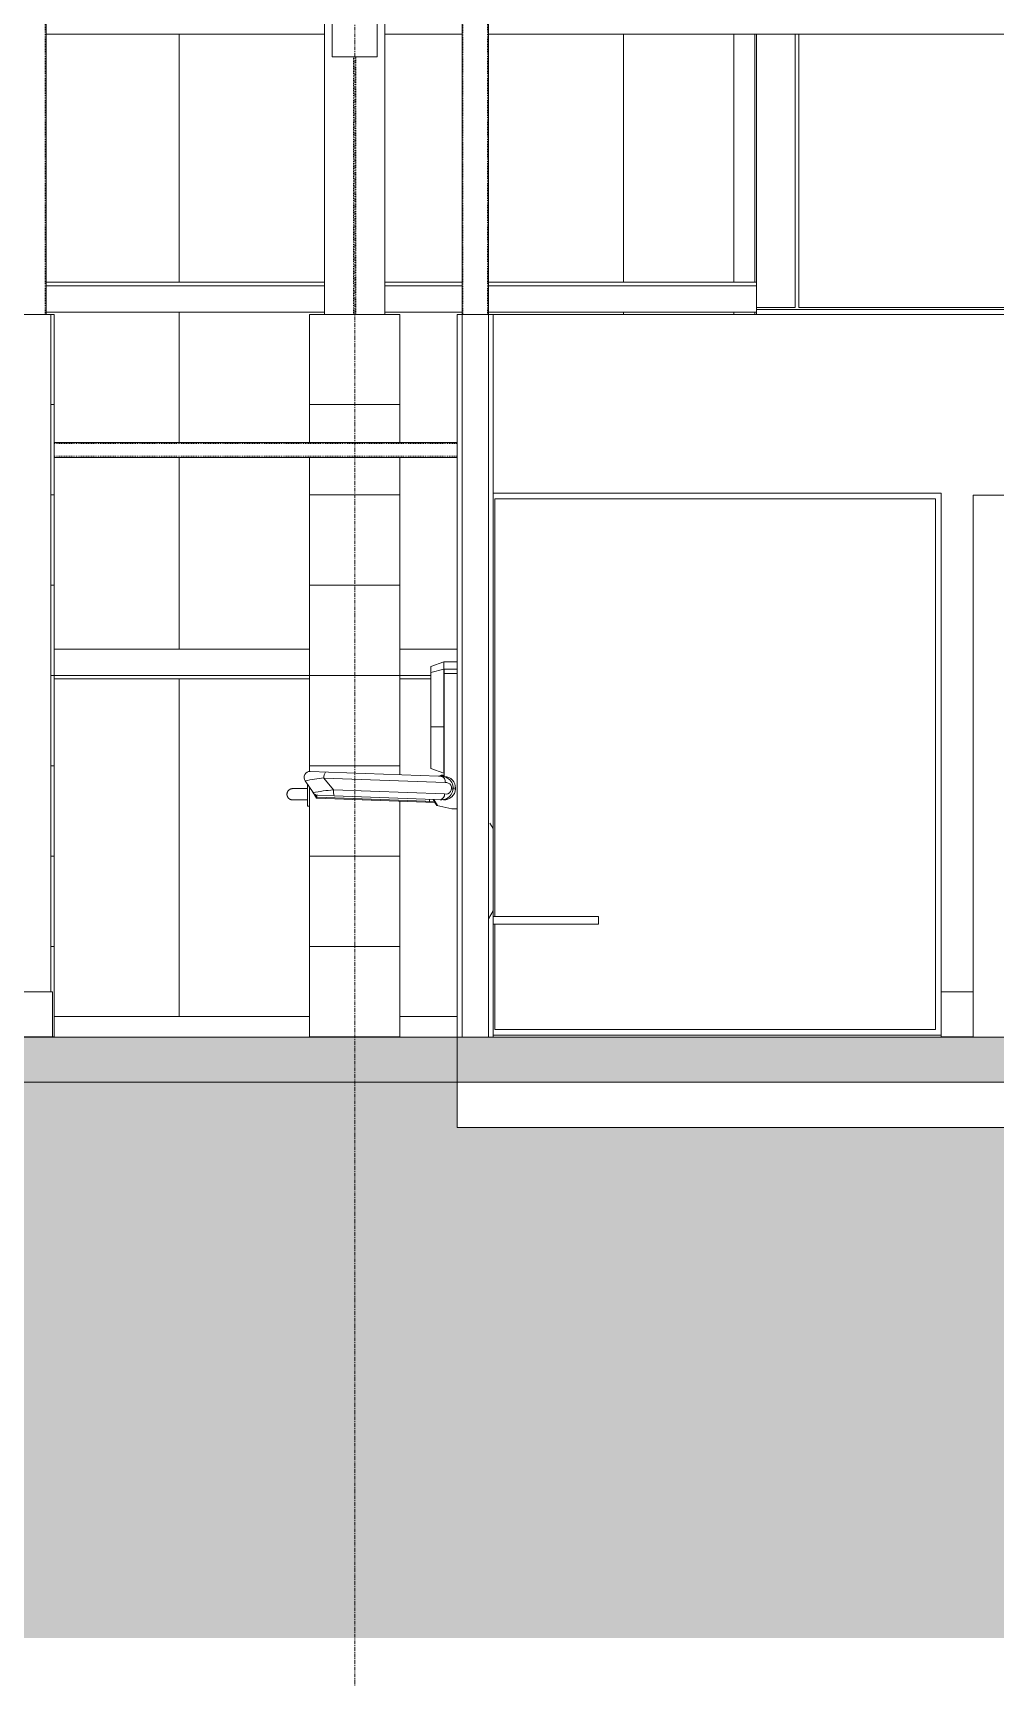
# Model space of a CAD drawing. Header units: inches. Extents: x -23565 to -21, y -324 to 853.
# Drawn here: x -17995.2 to -17867.4, y -85 to 133.4 of the extents above; entities that cross this region are included whole.
import ezdxf

# ---------------------------------------------------------------- set-up
doc = ezdxf.new("R2010")
doc.units = ezdxf.units.IN
doc.header["$MEASUREMENT"] = 0
for name, pattern in [('Grid Line 1_2_', [0.875, 0.5, -0.125, 0.125, -0.125]), ('Hidden 1_8_', [0.1875, 0.125, -0.0625]), ('Hidden 1_8__2_', [0.1875, 0.125, -0.0625])]:
    doc.linetypes.add(name, pattern=pattern)
for name, color, linetype, lineweight in [('A-FLOR', 192, 'Continuous', 13), ('A-FLOR-LEVL', 51, 'Continuous', 9), ('A-FLOR-PATT', 8, 'Continuous', 25), ('A-GLAZ-CWMG', 51, 'Continuous', 13), ('A-WALL', 113, 'Continuous', 13), ('A-WALL-PATT', 111, 'Continuous', 25), ('C-TOPO', 7, 'Continuous', 13), ('I-FURN', 30, 'Continuous', 13), ('I-WALL', 2, 'Continuous', 13), ('Q-SPCQ', 91, 'Continuous', 13), ('S-BEAM', 12, 'Continuous', 13), ('S-COLS', 52, 'Continuous', 13), ('S-GRID', 1, 'Continuous', 9)]:
    doc.layers.add(name, color=color, linetype=linetype, lineweight=lineweight)
pattern_1 = [(0, (-33539.073, 67.247), (61.44, 15.36), [2.534, -43.546, 2.534, -43.546, -245.76]), (0, (-33539.073, 67.247), (61.44, 15.36), [-92.16, 2.534, -89.626, 2.534, -43.546, -107.52]), (0, (-33539.073, 67.247), (61.44, 15.36), [-230.4, 2.534, -28.186, 2.534, -74.266]), (120, (-33516.033, 74.927), (-44.02215, 45.5286), [2.534, -43.546, 2.534, -43.546, -245.76]), (120, (-33516.033, 74.927), (-44.02215, 45.5286), [-92.16, 2.534, -89.626, 2.534, -43.546, -107.52]), (120, (-33516.033, 74.927), (-44.02215, 45.5286), [-230.4, 2.534, -28.186, 2.534, -74.266]), (240, (-33508.353, 105.647), (-17.41785, -60.8886), [2.534, -43.546, 2.534, -43.546, -245.76]), (240, (-33508.353, 105.647), (-17.41785, -60.8886), [-92.16, 2.534, -89.626, 2.534, -43.546, -107.52]), (240, (-33508.353, 105.647), (-17.41785, -60.8886), [-230.4, 2.534, -28.186, 2.534, -74.266])]
pattern_2 = [(0, (-32847.634, 12), (-48, 24), [48, 0, 0, 0]), (90, (-32823.634, 0), (-48, 3e-15), [12, -12]), (90, (-32835.634, 12), (-48, 3e-15), [12, -12]), (90, (-32811.634, 12), (-48, 3e-15), [12, -12]), (0, (-32847.634, 24), (-48, 24), [48, 0, 0, 0]), (90, (-32799.634, 0), (-48, 3e-15), [12, -12])]
pattern_3 = [(0, (-32891.602, 12), (-48, 24), [48, 0, 0, 0]), (90, (-32867.6, 0), (-48, 3e-15), [12, -12]), (90, (-32879.6, 12), (-48, 3e-15), [12, -12]), (90, (-32855.6, 12), (-48, 3e-15), [12, -12]), (0, (-32891.602, 24), (-48, 24), [48, 0, 0, 0]), (90, (-32843.6, 0), (-48, 3e-15), [12, -12])]

# ---------------------------------------------------------------- blocks, each defined once
blk = doc.blocks.new('Furniture 7 - Furniture 1-2413-Building Section - East_West looking South _ Fitness Center')
at = {"layer": 'I-FURN', "color": 8, "lineweight": 9}
for p, q in [((-25383.52, 16), (-25369.52, 16)), ((-25383.52, 16), (-25383.52, 15)), ((-25369.52, 15), (-25369.52, 16)), ((-25369.52, 15), (-25383.52, 15))]:
    blk.add_line(p, q, dxfattribs=at)
blk = doc.blocks.new('Locker-Double Stacked - 12_ x 12_-11070-Building Section - East_West looking South _ Fitness Center')
at = {"layer": 'I-FURN', "color": 8, "lineweight": 9}
for p, q in [((-25319.77, 72), (-25307.77, 72)), ((-25319.77, 72), (-25319.77, 0)), ((-25307.77, 72), (-25307.77, 0)), ((-25307.77, 0), (-25319.77, 0))]:
    blk.add_line(p, q, dxfattribs=at)
blk = doc.blocks.new('817_Grab_Bars - 8170-001240-25748-Building Section - East_West looking South _ Fitness Center')
at = {"layer": 'Q-SPCQ', "color": 8, "lineweight": 9}
for p, q in [((-25408.17, 33), (-25408.89, 33)), ((-25408.17, 33), (-25408.89, 33)), ((-25408.17, 30.69), (-25408.17, 33.58)), ((-25408.89, 31.5), (-25408.17, 31.5)), ((-25408.89, 31.5), (-25408.17, 31.5)), ((-25408.17, 30.9), (-25408.17, 30.69)), ((-25408.17, 30.69), (-25408.17, 30.9)), ((-25408.17, 30.9), (-25408.17, 30.69)), ((-25408.17, 30.69), (-25407.89, 30.69)), ((-25408.17, 30.69), (-25407.89, 30.69))]:
    blk.add_line(p, q, dxfattribs=at)
at = {"layer": 'Q-SPCQ', "color": 8, "lineweight": 9, "flags": 128}
for points in [[(-25410.89, 32.25), (-25410.89, 32.28), (-25410.89, 32.31), (-25410.88, 32.34), (-25410.88, 32.37), (-25410.88, 32.4), (-25410.87, 32.43), (-25410.86, 32.46), (-25410.85, 32.49), (-25410.84, 32.51), (-25410.83, 32.54), (-25410.82, 32.57), (-25410.81, 32.6), (-25410.79, 32.62), (-25410.78, 32.65), (-25410.76, 32.67), (-25410.74, 32.7), (-25410.72, 32.72), (-25410.7, 32.74), (-25410.68, 32.77), (-25410.66, 32.79), (-25410.64, 32.81), (-25410.62, 32.83), (-25410.59, 32.85), (-25410.57, 32.86), (-25410.55, 32.88), (-25410.52, 32.9), (-25410.49, 32.91), (-25410.47, 32.93), (-25410.44, 32.94), (-25410.41, 32.95), (-25410.38, 32.96), (-25410.36, 32.97), (-25410.33, 32.98), (-25410.3, 32.98), (-25410.27, 32.99), (-25410.24, 32.99), (-25410.21, 33), (-25410.18, 33), (-25410.15, 33), (-25410.14, 33)], [(-25410.14, 33), (-25410.14, 33), (-25410.14, 33), (-25410.13, 33), (-25410.12, 33), (-25410.12, 33), (-25410.1, 33), (-25410.09, 33), (-25410.08, 33), (-25410.06, 33), (-25410.04, 33), (-25410.02, 33), (-25410, 33), (-25409.97, 33), (-25409.95, 33), (-25409.92, 33), (-25409.89, 33), (-25409.86, 33), (-25409.83, 33), (-25409.8, 33), (-25409.76, 33), (-25409.72, 33), (-25409.69, 33), (-25409.65, 33), (-25409.61, 33), (-25409.57, 33), (-25409.52, 33), (-25409.48, 33), (-25409.43, 33), (-25409.39, 33), (-25409.34, 33), (-25409.3, 33), (-25409.25, 33), (-25409.2, 33), (-25409.15, 33), (-25409.1, 33), (-25409.05, 33), (-25409, 33), (-25408.95, 33), (-25408.9, 33), (-25408.89, 33)], [(-25408.89, 33), (-25408.94, 33), (-25408.99, 33), (-25409.04, 33), (-25409.09, 33), (-25409.14, 33), (-25409.19, 33), (-25409.24, 33), (-25409.28, 33), (-25409.33, 33), (-25409.38, 33), (-25409.42, 33), (-25409.47, 33), (-25409.51, 33), (-25409.55, 33), (-25409.6, 33), (-25409.64, 33), (-25409.68, 33), (-25409.71, 33), (-25409.75, 33), (-25409.79, 33), (-25409.82, 33), (-25409.85, 33), (-25409.88, 33), (-25409.91, 33), (-25409.94, 33), (-25409.97, 33), (-25409.99, 33), (-25410.02, 33), (-25410.04, 33), (-25410.06, 33), (-25410.07, 33), (-25410.09, 33), (-25410.1, 33), (-25410.11, 33), (-25410.12, 33), (-25410.13, 33), (-25410.14, 33), (-25410.14, 33), (-25410.14, 33)], [(-25410.14, 31.5), (-25410.17, 31.5), (-25410.2, 31.5), (-25410.23, 31.51), (-25410.26, 31.51), (-25410.29, 31.51), (-25410.32, 31.52), (-25410.35, 31.53), (-25410.38, 31.54), (-25410.4, 31.55), (-25410.43, 31.56), (-25410.46, 31.57), (-25410.49, 31.58), (-25410.51, 31.6), (-25410.54, 31.61), (-25410.56, 31.63), (-25410.59, 31.65), (-25410.61, 31.67), (-25410.63, 31.69), (-25410.66, 31.71), (-25410.68, 31.73), (-25410.7, 31.75), (-25410.72, 31.77), (-25410.74, 31.8), (-25410.75, 31.82), (-25410.77, 31.84), (-25410.79, 31.87), (-25410.8, 31.9), (-25410.82, 31.92), (-25410.83, 31.95), (-25410.84, 31.98), (-25410.85, 32.01), (-25410.86, 32.03), (-25410.87, 32.06), (-25410.87, 32.09), (-25410.88, 32.12), (-25410.88, 32.15), (-25410.89, 32.18), (-25410.89, 32.21), (-25410.89, 32.24), (-25410.89, 32.25)], [(-25408.89, 31.5), (-25408.94, 31.5), (-25408.99, 31.5), (-25409.04, 31.5), (-25409.09, 31.5), (-25409.14, 31.5), (-25409.19, 31.5), (-25409.24, 31.5), (-25409.28, 31.5), (-25409.33, 31.5), (-25409.38, 31.5), (-25409.42, 31.5), (-25409.47, 31.5), (-25409.51, 31.5), (-25409.55, 31.5), (-25409.6, 31.5), (-25409.64, 31.5), (-25409.68, 31.5), (-25409.71, 31.5), (-25409.75, 31.5), (-25409.79, 31.5), (-25409.82, 31.5), (-25409.85, 31.5), (-25409.88, 31.5), (-25409.91, 31.5), (-25409.94, 31.5), (-25409.97, 31.5), (-25409.99, 31.5), (-25410.02, 31.5), (-25410.04, 31.5), (-25410.06, 31.5), (-25410.07, 31.5), (-25410.09, 31.5), (-25410.1, 31.5), (-25410.11, 31.5), (-25410.12, 31.5), (-25410.13, 31.5), (-25410.14, 31.5), (-25410.14, 31.5), (-25410.14, 31.5)], [(-25410.14, 31.5), (-25410.14, 31.5), (-25410.14, 31.5), (-25410.13, 31.5), (-25410.12, 31.5), (-25410.12, 31.5), (-25410.1, 31.5), (-25410.09, 31.5), (-25410.08, 31.5), (-25410.06, 31.5), (-25410.04, 31.5), (-25410.02, 31.5), (-25410, 31.5), (-25409.97, 31.5), (-25409.95, 31.5), (-25409.92, 31.5), (-25409.89, 31.5), (-25409.86, 31.5), (-25409.83, 31.5), (-25409.8, 31.5), (-25409.76, 31.5), (-25409.72, 31.5), (-25409.69, 31.5), (-25409.65, 31.5), (-25409.61, 31.5), (-25409.57, 31.5), (-25409.52, 31.5), (-25409.48, 31.5), (-25409.43, 31.5), (-25409.39, 31.5), (-25409.34, 31.5), (-25409.3, 31.5), (-25409.25, 31.5), (-25409.2, 31.5), (-25409.15, 31.5), (-25409.1, 31.5), (-25409.05, 31.5), (-25409, 31.5), (-25408.95, 31.5), (-25408.9, 31.5), (-25408.89, 31.5)]]:
    blk.add_lwpolyline(points, dxfattribs=at)
blk = doc.blocks.new('Bradley-Washroom_Accessories-Mirrors-780_Custom - Bradley-Washroom_Accessories-Mirrors-780_Custom-177612-Building Section - East_West looking South _ Fitness Center')
at = {"layer": 'Q-SPCQ', "color": 8, "lineweight": 9}
for p, q in [((-25324.02, 72.25), (-25383.52, 72.25)), ((-25324.02, 0.25), (-25324.02, 72.25)), ((-25383.27, 71.5), (-25324.77, 71.5)), ((-25383.27, 16), (-25383.27, 71.5)), ((-25324.77, 71.5), (-25324.77, 1)), ((-25383.27, 1), (-25383.27, 15)), ((-25383.52, 0.25), (-25324.02, 0.25)), ((-25324.77, 1), (-25383.27, 1))]:
    blk.add_line(p, q, dxfattribs=at)
blk = doc.blocks.new('HSS-Hollow Structural Section - HSS2X2X3_16-322122-Building Section - East_West looking South _ Fitness Center')
at = {"layer": 'S-BEAM', "color": 8, "lineweight": 9}
for p, q in [((-25388.27, 79), (-25441.83, 79)), ((-25441.83, 77), (-25388.27, 77))]:
    blk.add_line(p, q, dxfattribs=at)
at = {"layer": 'S-BEAM', "color": 8, "linetype": 'Hidden 1_8__2_', "lineweight": 9}
for p, q in [((-25441.83, 78.83), (-25388.27, 78.83)), ((-25441.83, 77.17), (-25388.27, 77.17))]:
    blk.add_line(p, q, dxfattribs=at)
blk = doc.blocks.new('HSS-Hollow Structural Section-Column - HSS3-1_2X3-1_2X1_8-350765-Building Section - East_West looking South _ Fitness Center')
at = {"layer": 'S-COLS', "color": 8, "lineweight": 9}
for p, q in [((-25446.39, 148.63), (-25446.39, 96)), ((-25442.89, 96), (-25442.89, 148.63))]:
    blk.add_line(p, q, dxfattribs=at)
at = {"layer": 'S-COLS', "color": 8, "linetype": 'Hidden 1_8__2_', "lineweight": 9}
for p, q in [((-25446.27, 148.62), (-25446.27, 96)), ((-25443.01, 96), (-25443.01, 148.62))]:
    blk.add_line(p, q, dxfattribs=at)
blk = doc.blocks.new('HSS-Hollow Structural Section-Column - HSS3-1_2X3-1_2X1_8-V57-Building Section - East_West looking South _ Fitness Center')
at = {"layer": 'S-COLS', "color": 8, "lineweight": 9}
for p, q in [((-25387.64, 150.63), (-25387.64, 96)), ((-25384.14, 96), (-25384.14, 150.63))]:
    blk.add_line(p, q, dxfattribs=at)
at = {"layer": 'S-COLS', "color": 8, "linetype": 'Hidden 1_8__2_', "lineweight": 9}
for p, q in [((-25387.52, 150.62), (-25387.52, 96)), ((-25384.26, 96), (-25384.26, 150.62))]:
    blk.add_line(p, q, dxfattribs=at)
blk = doc.blocks.new('Change_Table-Flip_Down-Frost_Products_LTD_-1125 - Polyethylene-White-366105-Building Section - East_West looking South _ Fitness Center')
at = {"layer": 'Q-SPCQ', "color": 8, "lineweight": 9}
for p, q in [((-25390.07, 49.84), (-25391.77, 49.22)), ((-25391.77, 49.22), (-25391.77, 35.66)), ((-25390.07, 48.88), (-25391.77, 48.42)), ((-25390.07, 35.05), (-25390.07, 49.84)), ((-25388.27, 49.84), (-25390.07, 49.84)), ((-25388.27, 48.88), (-25390.07, 48.88)), ((-25390.02, 48.88), (-25390.02, 34.71)), ((-25390.02, 48.28), (-25388.27, 48.28)), ((-25390.02, 41.22), (-25391.77, 41.22)), ((-25390.76, 34.65), (-25407.79, 35.28)), ((-25391.77, 35.66), (-25390.07, 35.05)), ((-25390.07, 35.05), (-25390.02, 35.05)), ((-25390.02, 35.05), (-25390.02, 34.81)), ((-25408.49, 34.04), (-25407.43, 32.47)), ((-25404.72, 32.84), (-25405.98, 34.41)), ((-25389.89, 33.82), (-25405.98, 34.41)), ((-25404.72, 32.84), (-25389.95, 32.3)), ((-25390.76, 34.65), (-25390.39, 34.64)), ((-25388.52, 32.94), (-25389.03, 32.96)), ((-25389.02, 33.09), (-25388.51, 33.07)), ((-25388.81, 33.08), (-25388.82, 32.95)), ((-25388.51, 33.07), (-25388.52, 32.94)), ((-25407.43, 32.47), (-25406.95, 31.75)), ((-25407.14, 32.21), (-25406.89, 31.85)), ((-25406.97, 32.14), (-25406.88, 32.12)), ((-25406.89, 31.85), (-25406.95, 31.75)), ((-25406.95, 31.75), (-25391.25, 31.17)), ((-25406.89, 31.85), (-25391.31, 31.27)), ((-25404.63, 32.04), (-25406.8, 32.12)), ((-25404.63, 32.04), (-25390.09, 31.5)), ((-25391.96, 31.57), (-25391.97, 31.19)), ((-25391, 30.76), (-25391.48, 31.55)), ((-25391.37, 31.55), (-25390.89, 30.74)), ((-25391.25, 31.17), (-25391, 30.76)), ((-25391, 30.76), (-25389.01, 30.3)), ((-25389.01, 30.3), (-25388.27, 30.3))]:
    blk.add_line(p, q, dxfattribs=at)
for centre, radius, start, end in [((-25407.82, 34.48), 0.8, 87.8811, 213.9085), ((-25404.51, 34.48), 1.47, 150.3167, 182.6335), ((-25404.07, 13.23), 21.27, 95.1371, 101.9817), ((-25402.24, 4.5), 28.45, 95.0033, 100.5264), ((-25401.96, 32.74), 2.75, 177.9571, 194.8424), ((-25390.02, 33), 1.81, 90, 114.1712), ((-25390.38, 33.07), 1.56, 264.823, 90.3037), ((-25390.02, 33), 1.71, 90, 106.2735), ((-25390.57, 33.97), 0.697, 347.7093, 74.2407), ((-25389.8, 33.05), 0.773, 258.4737, 97.2886), ((-25406.77, 32.92), 0.8, 213.9085, 267.8811), ((-25390.7, 32.24), 0.755, 285.8122, 4.1878)]:
    blk.add_arc(centre, radius, start, end, dxfattribs=at)
for centre, start_param, end_param in [((-25390.04, 33), 1.570796, 3.141593), ((-25390.03, 33.12), 3.141593, 4.712389)]:
    blk.add_ellipse(centre, major_axis=(-1.52, 0.06), ratio=0.984808, start_param=start_param, end_param=end_param, dxfattribs=at)
blk = doc.blocks.new('Locker Rooms and Restrooms_rvt-2-Building Section - East_West looking South _ Fitness Center')
at = {"layer": 'A-WALL-PATT', "lineweight": 9}
h = blk.add_hatch(dxfattribs=at)
h.set_pattern_fill('FP_27', color=8, style=0, pattern_type=2)
h.set_pattern_definition([(0, (-32891.82, 12), (-48, 24), [48, 0, 0, 0]), (90, (-32867.82, 0), (-48, 3e-15), [12, -12]), (90, (-32879.82, 12), (-48, 3e-15), [12, -12]), (90, (-32855.82, 12), (-48, 3e-15), [12, -12]), (0, (-32891.82, 24), (-48, 24), [48, 0, 0, 0]), (90, (-32843.82, 0), (-48, 3e-15), [12, -12])])
h.paths.add_polyline_path([(-25441.83, 0), (-25441.83, 96), (-25442.27, 96), (-25442.27, 6), (-25442.02, 6), (-25442.02, 0)], flags=0)
h = blk.add_hatch(dxfattribs=at)
h.set_pattern_fill('FP_30', color=8, style=0, pattern_type=2)
h.set_pattern_definition([(0, (-32855.07, 12), (-48, 24), [48, 0, 0, 0]), (90, (-32831.07, 0), (-48, 3e-15), [12, -12]), (90, (-32843.07, 12), (-48, 3e-15), [12, -12]), (90, (-32819.07, 12), (-48, 3e-15), [12, -12]), (0, (-32855.07, 24), (-48, 24), [48, 0, 0, 0]), (90, (-32807.07, 0), (-48, 3e-15), [12, -12])])
h.paths.add_polyline_path([(-25407.89, 0), (-25403.33, 0), (-25403.33, 31.61), (-25406.95, 31.75), (-25407.89, 33.15), (-25407.89, 17.85)], flags=0)
h.paths.add_polyline_path([(-25403.33, 35.12), (-25403.33, 77), (-25407.89, 77), (-25407.89, 35.27), (-25407.43, 35.27), (-25406.95, 35.25)], flags=0)
h.paths.add_polyline_path([(-25403.33, 79), (-25403.33, 96), (-25407.89, 96), (-25407.89, 79), (-25407.69, 79)], flags=0)
h = blk.add_hatch(dxfattribs=at)
h.set_pattern_fill('FP_29', color=8, style=0, pattern_type=2)
h.set_pattern_definition(pattern_2)
h.paths.add_polyline_path([(-25403.33, 0), (-25400.45, 0), (-25400.45, 31.51), (-25403.33, 31.61), (-25403.33, 17.85)], flags=0)
h.paths.add_polyline_path([(-25400.45, 35.01), (-25400.45, 77), (-25403.33, 77), (-25403.33, 35.12)], flags=0)
h.paths.add_polyline_path([(-25403.33, 79), (-25400.45, 79), (-25400.45, 96), (-25403.33, 96), (-25403.33, 81.34)], flags=0)
h = blk.add_hatch(dxfattribs=at)
h.set_pattern_fill('FP_29', color=8, style=0, pattern_type=2)
h.set_pattern_definition(pattern_2)
h.paths.add_polyline_path([(-25395.89, 0), (-25395.89, 31.34), (-25400.45, 31.51), (-25400.45, 0), (-25398.92, 0)], flags=0)
h.paths.add_polyline_path([(-25395.89, 34.84), (-25395.89, 77), (-25400.45, 77), (-25400.45, 35.01), (-25398.92, 34.95)], flags=0)
h.paths.add_polyline_path([(-25395.89, 79), (-25395.89, 96), (-25400.45, 96), (-25400.45, 79), (-25398.92, 79)], flags=0)
h = blk.add_hatch(dxfattribs=at)
h.set_pattern_fill('FP_13', color=8, style=0, pattern_type=2)
h.set_pattern_definition(pattern_1)
h.paths.add_polyline_path([(-25387.64, 0), (-25387.64, 96), (-25388.27, 96), (-25388.27, 0)], flags=0)
h = blk.add_hatch(dxfattribs=at)
h.set_pattern_fill('FP_13', color=8, style=0, pattern_type=2)
h.set_pattern_definition(pattern_1)
h.paths.add_polyline_path([(-25383.52, 0), (-25383.52, 96), (-25384.14, 96), (-25384.14, 0)], flags=0)
h = blk.add_hatch(dxfattribs=at)
h.set_pattern_fill('FP_33', color=8, style=0, pattern_type=2)
h.set_pattern_definition(pattern_3)
h.paths.add_polyline_path([(-25442.78, 0), (-25442.27, 0), (-25442.27, 6), (-25449.52, 6), (-25449.45, 0)], flags=0)
h.paths.add_polyline_path([(-25506.05, 0), (-25505.42, 6), (-25508.77, 6), (-25508.77, 0)], flags=0)
h.paths.add_polyline_path([(-25484.03, 0), (-25450.83, 0), (-25450.77, 6), (-25484.72, 6), (-25484.16, 1.25)], flags=0)
h = blk.add_hatch(dxfattribs=at)
h.set_pattern_fill('FP_33', color=8, style=0, pattern_type=2)
h.set_pattern_definition(pattern_3)
h.paths.add_polyline_path([(-25442.02, 0), (-25442.02, 6), (-25442.27, 6), (-25442.27, 0)], flags=0)
h = blk.add_hatch(dxfattribs=at)
h.set_pattern_fill('FP_32', color=8, style=0, pattern_type=2)
h.set_pattern_definition([(0, (-32757.352, 12), (-48, 24), [48, 0, 0, 0]), (90, (-32733.35, 0), (-48, 3e-15), [12, -12]), (90, (-32745.35, 12), (-48, 3e-15), [12, -12]), (90, (-32721.35, 12), (-48, 3e-15), [12, -12]), (0, (-32757.352, 24), (-48, 24), [48, 0, 0, 0]), (90, (-32709.35, 0), (-48, 3e-15), [12, -12])])
h.paths.add_polyline_path([(-25324.02, 0), (-25319.77, 0), (-25319.77, 6), (-25324.02, 6), (-25324.02, 0.25)], flags=0)
at = {"layer": 'A-FLOR', "color": 7}
for p, q in [((-25319.77, 0), (-25388.27, 0)), ((-25388.27, 0), (-25388.27, -12)), ((-25388.27, -12), (-25307.14, -12))]:
    blk.add_line(p, q, dxfattribs=at)
at = {"layer": 'A-WALL', "color": 7}
for p, q in [((-25387.64, 96), (-25387.64, 0)), ((-25384.14, 96), (-25384.14, 0))]:
    blk.add_line(p, q, dxfattribs=at)
at = {"layer": 'I-WALL', "color": 8, "lineweight": 9}
for p, q in [((-25442.89, 96), (-25508.77, 96)), ((-25442.89, 96), (-25442.27, 96)), ((-25442.27, 96), (-25441.83, 96)), ((-25442.27, 96), (-25442.27, 6)), ((-25441.83, 96), (-25441.83, 0)), ((-25407.89, 78.97), (-25407.89, 96)), ((-25403.33, 96), (-25407.89, 96)), ((-25400.45, 96), (-25403.33, 96)), ((-25395.89, 96), (-25400.45, 96)), ((-25395.89, 96), (-25395.89, 78.99)), ((-25307.83, 96), (-25383.52, 96)), ((-25407.89, 35.27), (-25407.89, 77.01)), ((-25395.89, 77.03), (-25395.89, 34.84)), ((-25407.89, 0), (-25407.89, 33.15)), ((-25395.89, 31.34), (-25395.89, 0)), ((-25442.27, 6), (-25449.52, 6)), ((-25442.27, 6), (-25442.02, 6)), ((-25442.02, 6), (-25442.02, 0)), ((-25319.77, 6), (-25324.02, 6)), ((-25324.02, 0.25), (-25324.02, 0))]:
    blk.add_line(p, q, dxfattribs=at)
at = {"layer": 'I-WALL', "color": 7}
for p, q in [((-25388.27, 96), (-25388.27, 0)), ((-25383.52, 96), (-25388.27, 96)), ((-25383.52, 16), (-25383.52, 96)), ((-25383.52, 0), (-25383.52, 15)), ((-25388.27, 0), (-25383.52, 0))]:
    blk.add_line(p, q, dxfattribs=at)
at = {"color": 8, "lineweight": 9}
for name in ['HSS-Hollow Structural Section-Column - HSS3-1_2X3-1_2X1_8-350765-Building Section - East_West looking South _ Fitness Center', 'HSS-Hollow Structural Section-Column - HSS3-1_2X3-1_2X1_8-V57-Building Section - East_West looking South _ Fitness Center', 'HSS-Hollow Structural Section - HSS2X2X3_16-322122-Building Section - East_West looking South _ Fitness Center', 'Bradley-Washroom_Accessories-Mirrors-780_Custom - Bradley-Washroom_Accessories-Mirrors-780_Custom-177612-Building Section - East_West looking South _ Fitness Center', 'Locker-Double Stacked - 12_ x 12_-11070-Building Section - East_West looking South _ Fitness Center', 'Change_Table-Flip_Down-Frost_Products_LTD_-1125 - Polyethylene-White-366105-Building Section - East_West looking South _ Fitness Center', '817_Grab_Bars - 8170-001240-25748-Building Section - East_West looking South _ Fitness Center', 'Furniture 7 - Furniture 1-2413-Building Section - East_West looking South _ Fitness Center']:
    blk.add_blockref(name, (0, 0), dxfattribs=at)
blk = doc.blocks.new('Struct_Xcel_Sports Complex_rvt-2-Building Section - East_West looking South _ Fitness Center')
at = {"layer": 'A-FLOR-PATT', "lineweight": 9}
h = blk.add_hatch(dxfattribs=at)
h.set_pattern_fill('FP_37', color=256, style=0, pattern_type=2)
h.set_pattern_definition([(50, (-33539.073, 67.247), (55.0854, -4.81984), [5.76, -63.36]), (355, (-33539.073, 67.247), (-10.6557, 57.76853), [4.608, -50.688]), (100.451, (-33534.483, 66.846), (44.42947, 52.94866), [4.895, -53.848]), (46.184, (-33539.07, 82.61), (81.96444, -12.71212), [8.64, -95.04]), (96.636, (-33532.24, 81.55), (71.7815, 74.8124), [7.343, -80.772]), (351.184, (-33539.07, 82.61), (71.78195, 74.81243), [6.912, -76.032]), (21, (-33531.393, 78.767), (45.84207, -30.92146), [5.76, -63.36]), (326, (-33531.393, 78.767), (18.68706, 55.69148), [4.608, -50.688]), (71.451, (-33527.573, 76.19), (64.5289, 24.7701), [4.895, -53.848]), (37.5, (-33539.073, 67.247), (0.933895, 25.566816), [2.534, -47.539, 2.534, -48.922, -50.88]), (37.5, (-33539.073, 67.247), (0.933895, 25.566816), [-101.53, 2.534, -48.346]), (7.5, (-33539.073, 67.247), (20.20404, 30.2913), [2.534, -26.803, 2.534, -46.387, -19.392]), (7.5, (-33539.073, 67.247), (20.20404, 30.2913), [-78.259, 2.534, -16.858]), (327.5, (-33556.2, 67.247), (40.997785, -1.732403), [2.534, -16.666, 2.534, -57.37, -79.488]), (327.5, (-33556.2, 67.247), (40.997785, -1.732403), [-79.104, 2.534, -76.954]), (317.5, (-33563.88, 67.247), (44.78888, 7.68784), [2.534, -22.426, 2.534, -37.248, -56.448]), (317.5, (-33563.88, 67.247), (44.78888, 7.68784), [-64.742, 2.534, -53.914])])
h.paths.add_polyline_path([(-25189.87, -6.32), (-25174.52, -6), (-22066.14, -6), (-22066.14, 0), (-25174.52, 0), (-25189.87, -0.32), (-25287.67, -0.32), (-25303.02, 0), (-26272.89, 0), (-26272.89, -6), (-25303.02, -6), (-25287.67, -6.32), (-25241, -6.32)], flags=0)
at = {"layer": 'A-FLOR', "color": 7}
for p, q in [((-25319.77, 0), (-25581.95, 0)), ((-26272.89, -6), (-25303.02, -6))]:
    blk.add_line(p, q, dxfattribs=at)
blk = doc.blocks.new('W-Wide Flange-Column - B2_E-V17-Building Section - East_West looking South _ Fitness Center')
at = {"layer": 'S-COLS', "color": 8, "lineweight": 9}
for p, q in [((-25405.89, 144.99), (-25405.89, 96)), ((-25397.89, 144.99), (-25397.89, 96))]:
    blk.add_line(p, q, dxfattribs=at)
at = {"layer": 'S-COLS', "color": 8, "linetype": 'Hidden 1_8_', "lineweight": 9}
for p, q in [((-25402.05, 96), (-25402.05, 130.21)), ((-25401.73, 130.21), (-25401.73, 96))]:
    blk.add_line(p, q, dxfattribs=at)
blk = doc.blocks.new('W-Wide Flange - 1_-3_ deep-V26-Building Section - East_West looking South _ Fitness Center')
at = {"layer": 'S-BEAM', "lineweight": 9}
h = blk.add_hatch(dxfattribs=at)
h.set_pattern_fill('FP_12', color=8, style=0, pattern_type=2)
h.set_pattern_definition([(45, (-33539.073, 67.247), (-19.00703, 19.00703), []), (45, (-33539.073, 96.047), (-19.00703, 19.00703), [])])
h.paths.add_polyline_path([(-25398.89, 138.1), (-25398.92, 139.46), (-25400.82, 139.48), (-25401.18, 139.65), (-25401.43, 139.96), (-25401.52, 140.35), (-25401.49, 151.06), (-25401.32, 151.41), (-25401.01, 151.66), (-25400.63, 151.75), (-25398.89, 151.75), (-25398.92, 153.11), (-25404.89, 153.11), (-25404.89, 151.75), (-25402.96, 151.73), (-25402.6, 151.55), (-25402.35, 151.24), (-25402.27, 150.86), (-25402.29, 140.15), (-25402.46, 139.79), (-25402.77, 139.55), (-25403.16, 139.46), (-25404.89, 139.46), (-25404.89, 138.1), (-25398.92, 138.1)], flags=0)
at = {"layer": 'S-BEAM', "color": 7}
for p, q in [((-25398.89, 153.11), (-25404.89, 153.11)), ((-25404.89, 153.11), (-25404.89, 151.75)), ((-25398.89, 151.75), (-25398.89, 153.11)), ((-25404.89, 151.75), (-25403.16, 151.75)), ((-25402.27, 150.86), (-25402.27, 140.35)), ((-25401.52, 140.35), (-25401.52, 150.86)), ((-25400.63, 151.75), (-25398.89, 151.75)), ((-25403.16, 139.46), (-25404.89, 139.46)), ((-25404.89, 139.46), (-25404.89, 138.1)), ((-25404.89, 138.1), (-25398.89, 138.1)), ((-25398.89, 139.46), (-25400.63, 139.46)), ((-25398.89, 138.1), (-25398.89, 139.46))]:
    blk.add_line(p, q, dxfattribs=at)
at = {"layer": 'S-BEAM', "color": 8, "lineweight": 9}
for p, q in [((-25404.89, 143.84), (-25404.89, 151.75)), ((-25398.89, 143.84), (-25398.89, 151.75)), ((-25403.16, 143.84), (-25404.89, 143.84)), ((-25398.89, 143.84), (-25400.63, 143.84)), ((-25404.89, 130.21), (-25404.89, 138.1)), ((-25398.89, 130.21), (-25398.89, 138.1)), ((-25398.89, 130.21), (-25404.89, 130.21))]:
    blk.add_line(p, q, dxfattribs=at)
at = {"layer": 'S-BEAM', "color": 7, "flags": 128}
for points in [[(-25403.16, 151.75), (-25402.96, 151.73), (-25402.77, 151.66), (-25402.6, 151.55), (-25402.46, 151.41), (-25402.35, 151.24), (-25402.29, 151.06), (-25402.27, 150.86)], [(-25401.52, 150.86), (-25401.49, 151.06), (-25401.43, 151.24), (-25401.32, 151.41), (-25401.18, 151.55), (-25401.01, 151.66), (-25400.82, 151.73), (-25400.63, 151.75)], [(-25402.27, 140.35), (-25402.29, 140.15), (-25402.35, 139.96), (-25402.46, 139.79), (-25402.6, 139.65), (-25402.77, 139.55), (-25402.96, 139.48), (-25403.16, 139.46)], [(-25400.63, 139.46), (-25400.82, 139.48), (-25401.01, 139.55), (-25401.18, 139.65), (-25401.32, 139.79), (-25401.43, 139.96), (-25401.49, 140.15), (-25401.52, 140.35)]]:
    blk.add_lwpolyline(points, dxfattribs=at)
at = {"layer": 'S-BEAM', "color": 8, "lineweight": 9}
for centre, major_axis, start_param, end_param in [((-25403.16, 142.95), (-0.89, 0), 3.141593, 4.712389), ((-25400.63, 142.95), (0.89, 0), 1.570796, 3.141593)]:
    blk.add_ellipse(centre, major_axis=major_axis, ratio=0.999133, start_param=start_param, end_param=end_param, dxfattribs=at)
blk = doc.blocks.new('Rectangular Mullion - Profile_Polycarbonate_Lower-1768513-Building Section - East_West looking South _ Fitness Center')
at = {"layer": 'A-GLAZ-CWMG', "color": 8, "lineweight": 9}
for p, q in [((-25648.89, 2.75), (-25655.08, 2.75)), ((-25609.02, 2.75), (-25643.27, 2.75)), ((-25512.89, 2.75), (-25517.89, 2.75)), ((-25407.89, 2.75), (-25441.83, 2.75)), ((-25388.27, 2.75), (-25395.89, 2.75))]:
    blk.add_line(p, q, dxfattribs=at)
blk = doc.blocks.new('Rectangular Mullion - Profile_Polycarbonate_Upper and left-1184084-Building Section - East_West looking South _ Fitness Center')
at = {"layer": 'A-GLAZ-CWMG', "color": 8, "lineweight": 9}
for p, q in [((-25351.52, 133.23), (-25351.52, 100.3)), ((-25348.77, 100.3), (-25348.77, 133.23)), ((-25351.52, 96.35), (-25351.52, 96)), ((-25348.77, 96), (-25348.77, 96.35))]:
    blk.add_line(p, q, dxfattribs=at)
blk = doc.blocks.new('W-Wide Flange - W12X19-1732174-Building Section - East_West looking South _ Fitness Center')
at = {"layer": 'S-BEAM', "color": 8, "lineweight": 9}
for p, q in [((-25442.89, 133.23), (-25405.89, 133.23)), ((-25397.89, 133.23), (-25387.64, 133.23)), ((-25384.14, 133.23), (-25307.83, 133.23))]:
    blk.add_line(p, q, dxfattribs=at)
blk = doc.blocks.new('Girt_C - 8_D-1405500-Building Section - East_West looking South _ Fitness Center')
at = {"layer": 'S-BEAM', "color": 8, "lineweight": 9}
for p, q in [((-25648.89, 51.55), (-25655.08, 51.55)), ((-25608.77, 51.55), (-25643.27, 51.55)), ((-25512.89, 51.55), (-25517.89, 51.55)), ((-25407.89, 51.55), (-25441.83, 51.55)), ((-25388.27, 51.55), (-25395.89, 51.55)), ((-25652.02, 48.05), (-25648.89, 48.05)), ((-25648.89, 47.57), (-25652.02, 47.57)), ((-25643.27, 48.05), (-25608.77, 48.05)), ((-25608.77, 47.57), (-25643.27, 47.57)), ((-25517.89, 48.05), (-25512.89, 48.05)), ((-25512.89, 47.57), (-25517.89, 47.57)), ((-25441.83, 48.05), (-25407.89, 48.05)), ((-25407.89, 47.57), (-25441.83, 47.57)), ((-25395.89, 48.05), (-25391.77, 48.05)), ((-25391.77, 47.57), (-25395.89, 47.57))]:
    blk.add_line(p, q, dxfattribs=at)
blk = doc.blocks.new('Girt_C - 8_D-1758064-Building Section - East_West looking South _ Fitness Center')
at = {"layer": 'S-BEAM', "color": 8, "lineweight": 9}
for p, q in [((-25405.89, 100.3), (-25442.89, 100.3)), ((-25405.89, 99.82), (-25442.89, 99.82)), ((-25387.63, 100.3), (-25397.89, 100.3)), ((-25387.63, 99.82), (-25397.89, 99.82)), ((-25348.52, 100.3), (-25384.14, 100.3)), ((-25348.52, 99.82), (-25384.14, 99.82)), ((-25442.89, 96.32), (-25405.89, 96.32)), ((-25397.89, 96.32), (-25387.63, 96.32)), ((-25384.14, 96.32), (-25348.52, 96.32))]:
    blk.add_line(p, q, dxfattribs=at)

msp = doc.modelspace()

# ---------------------------------------------------------------- hatches: boundary and pattern name
at = {"layer": 'A-WALL-PATT', "lineweight": 9}
h = msp.add_hatch(dxfattribs=at)
h.set_pattern_fill('FP_26', color=8, style=0, pattern_type=2)
h.set_pattern_definition([(90, (-33133.227, 0), (-19.685, 1e-15), [])])
h.paths.add_polyline_path([(-18205.61545, 2.75), (-18199.42795, 2.75), (-18199.42795, 31.26598), (-18203.07291, 31.13113), (-18203.31486, 30.72807), (-18205.61545, 30.14321), (-18205.61545, 8.084)], flags=0)
h.paths.add_polyline_path([(-17940.68214, 2.75), (-17938.80295, 2.75), (-17938.80295, 30.29847), (-17939.5459, 30.29847), (-17941.54105, 30.76465), (-17941.78299, 31.16771), (-17946.42795, 31.33956), (-17946.42795, 2.75)], flags=0)
h.paths.add_polyline_path([(-18193.80295, 2.75), (-18159.55295, 2.75), (-18159.55295, 6), (-18159.30295, 6), (-18159.30295, 47.57168), (-18193.80295, 47.57168), (-18193.74045, 41.8125), (-18193.29047, 41.68133), (-18193.20045, 41.56132), (-18193.20045, 39.28202), (-18191.9243, 39.19248), (-18191.11317, 36.9468), (-18190.71245, 35.09088), (-18186.33122, 35.22919), (-18185.9829, 35.06016), (-18185.75475, 34.74736), (-18185.70394, 34.55906), (-18185.84962, 33.97383), (-18187.36992, 31.71211), (-18193.80295, 31.4741), (-18193.80295, 17.852)], flags=0)
h.paths.add_polyline_path([(-17961.16733, 32.25), (-17961.12184, 32.00494), (-17961.25255, 32.05589)], flags=0)
h.paths.add_polyline_path([(-17961.05894, 32.25), (-17961.26944, 32.26678), (-17961.19882, 32.42342), (-17961.12184, 32.32797)], flags=0)
h.paths.add_polyline_path([(-17958.42795, 2.75), (-17958.42795, 30.6875), (-17958.7092, 30.79217), (-17958.42795, 30.89684), (-17958.7092, 30.89684), (-17958.7092, 31.52556), (-17959.63371, 31.61219), (-17960.56679, 31.74832), (-17960.5696, 31.85012), (-17961.007, 31.875), (-17960.84217, 31.99058), (-17960.72482, 32.05589), (-17960.91493, 32.25), (-17961.04805, 32.26321), (-17960.9327, 32.44411), (-17961.17489, 32.6376), (-17960.98215, 32.77013), (-17960.75772, 32.78033), (-17960.66647, 32.84546), (-17960.45824, 32.78033), (-17960.04839, 32.89952), (-17958.70923, 33.03122), (-17958.73254, 33.60316), (-17959.0239, 34.03661), (-17959.15197, 34.59564), (-17959.00629, 34.95435), (-17958.70923, 35.20264), (-17958.42795, 35.28237), (-17958.42795, 47.57168), (-17992.36545, 47.57168), (-17992.36545, 2.75), (-17967.0017, 2.75)], flags=0)
h.paths.add_polyline_path([(-18068.42795, 2.75), (-18063.42795, 2.75), (-18063.42795, 47.57168), (-18068.42795, 47.57168), (-18068.42795, 6)], flags=0)
h.paths.add_polyline_path([(-17960.41886, 32.37403), (-17960.25115, 32.44411), (-17960.39549, 32.44411), (-17960.41778, 32.37725)], flags=0)
h.paths.add_polyline_path([(-17960.07812, 32.56865), (-17960.07812, 32.73655), (-17960.20857, 32.70116), (-17960.1956, 32.62163)], flags=0)
h.paths.add_polyline_path([(-18203.56078, 34.61552), (-18199.81491, 34.81638), (-18199.90545, 34.93654), (-18199.90545, 37.221), (-18200.35545, 37.221), (-18200.35545, 37.60823), (-18201.18161, 37.52438), (-18201.50874, 37.31624), (-18201.76791, 36.86911), (-18202.14514, 34.90851), (-18202.39345, 34.9375), (-18201.77444, 37.60823), (-18201.09107, 39.25), (-18199.90545, 39.28202), (-18199.90545, 41.56132), (-18199.81544, 41.68133), (-18199.42795, 41.8125), (-18199.42795, 47.57168), (-18202.55291, 47.57168), (-18202.55291, 35.6283), (-18204.30293, 35.00954), (-18204.30293, 34.77443), (-18203.87776, 34.68339)], flags=0)
h.paths.add_polyline_path([(-17941.29513, 34.6521), (-17940.55298, 34.81101), (-17940.55298, 35.04612), (-17942.303, 35.66488), (-17942.303, 47.57168), (-17946.42795, 47.57168), (-17946.42795, 34.842), (-17941.78299, 34.67015)], flags=0)
h.paths.add_polyline_path([(-18193.80295, 34.97654), (-18193.74045, 34.97885), (-18193.80295, 35.24579)], flags=0)
h.paths.add_polyline_path([(-18193.20045, 34.99883), (-18190.98735, 35.08071), (-18191.338, 36.86911), (-18191.59717, 37.31624), (-18192.04497, 37.57427), (-18192.75045, 37.60823), (-18192.75045, 37.221), (-18193.20045, 37.221), (-18193.20045, 35.24579)], flags=0)
h.paths.add_polyline_path([(-17984.54807, 51.55469), (-17958.42795, 51.55469), (-17958.42795, 77), (-17992.36545, 77), (-17992.36545, 51.55469)], flags=0)
h.paths.add_polyline_path([(-18063.42795, 51.55469), (-18063.42795, 96.32031), (-18068.42795, 96.32031), (-18068.42795, 51.55469)], flags=0)
h.paths.add_polyline_path([(-17938.80295, 51.55469), (-17938.80295, 77), (-17946.42795, 77), (-17946.42795, 51.55469), (-17940.68214, 51.55469)], flags=0)
h.paths.add_polyline_path([(-18203.87776, 55.55469), (-18199.42795, 55.55469), (-18199.50036, 71.0705), (-18199.55556, 71.09526), (-18199.67498, 71.576), (-18199.83071, 71.85), (-18200.54052, 71.81593), (-18200.98881, 71.55711), (-18202.12785, 70.47958), (-18202.29084, 70.5464), (-18202.35766, 70.47958), (-18202.20573, 69.76333), (-18202.33064, 69.29842), (-18202.6109, 68.7293), (-18203.36902, 67.87107), (-18203.69533, 67.66418), (-18204.12253, 67.81501), (-18204.25926, 67.81501), (-18204.4269, 67.64738), (-18205.05996, 68.05164), (-18205.46423, 68.6847), (-18205.24054, 68.90839), (-18205.39504, 69.13078), (-18205.39504, 69.5104), (-18205.13659, 69.86511), (-18204.3823, 70.5007), (-18203.53609, 70.85541), (-18203.20053, 70.94557), (-18202.99618, 70.83119), (-18202.605, 70.78096), (-18202.51711, 70.86885), (-18202.70945, 71.06118), (-18201.56535, 72.11194), (-18200.98881, 72.4851), (-18200.54052, 72.6139), (-18199.74545, 72.8), (-18199.5752, 73.19114), (-18199.55556, 73.40474), (-18199.42795, 73.49), (-18199.42795, 77), (-18205.61545, 77), (-18205.61545, 55.55469)], flags=0)
h.paths.add_polyline_path([(-18159.30295, 55.55469), (-18159.30295, 77), (-18193.80295, 77), (-18193.74045, 73.49), (-18193.55035, 73.40474), (-18193.46644, 72.98649), (-18193.36045, 72.65), (-18192.36409, 72.5874), (-18191.92103, 72.40388), (-18191.27862, 71.85), (-18190.49501, 70.96263), (-18190.57536, 70.85541), (-18190.47389, 70.75394), (-18189.90537, 70.94557), (-18189.29272, 70.78096), (-18188.72361, 70.5007), (-18187.86537, 69.74258), (-18187.65848, 69.41628), (-18187.80932, 68.98907), (-18187.80932, 68.85234), (-18187.64168, 68.6847), (-18188.04594, 68.05164), (-18188.67901, 67.64738), (-18188.9027, 67.87107), (-18189.12508, 67.71656), (-18189.50471, 67.71656), (-18189.85941, 67.97501), (-18190.49501, 68.7293), (-18190.84972, 69.57551), (-18190.93987, 69.91107), (-18190.82549, 70.11542), (-18190.81507, 70.5464), (-18190.86315, 70.59449), (-18191.05548, 70.40215), (-18192.56539, 71.81593), (-18193.36045, 71.85), (-18193.44167, 71.55711), (-18193.5307, 71.30886), (-18193.60555, 71.0705), (-18193.74045, 71.01), (-18193.80295, 55.55469), (-18177.5582, 55.55469)], flags=0)
h.paths.add_polyline_path([(-18159.30295, 79), (-18159.30295, 96), (-18158.67795, 96), (-18158.67795, 96.32031), (-18206.67795, 96.32031), (-18206.67795, 96), (-18205.61545, 95.996), (-18205.61545, 79), (-18199.42795, 79), (-18199.42795, 96), (-18193.80295, 95.996), (-18193.80295, 79), (-18160.01182, 79)], flags=0)
h.paths.add_polyline_path([(-17938.80295, 79), (-17938.80295, 96), (-17938.17795, 96), (-17938.17795, 96.32031), (-17948.42795, 96.32031), (-17948.42795, 96), (-17946.42795, 95.996), (-17946.42795, 79), (-17940.68214, 79)], flags=0)
h.paths.add_polyline_path([(-17967.0017, 79), (-17958.42795, 79), (-17958.42795, 96), (-17956.42795, 96), (-17956.42795, 96.32031), (-17993.42795, 96.32031), (-17993.42795, 96), (-17992.36545, 95.996), (-17992.36545, 79), (-17975.77489, 79)], flags=0)
h.paths.add_polyline_path([(-17934.67795, 96), (-17902.05295, 96), (-17902.05295, 96.32031), (-17934.67795, 96.32031)], flags=0)
h.paths.add_polyline_path([(-18155.17795, 96), (-18072.55295, 96), (-18072.55295, 96.32031), (-18155.17795, 96.32031)], flags=0)
h.paths.add_polyline_path([(-18231.61545, 96), (-18210.17795, 96), (-18210.17795, 96.32031), (-18231.61545, 96.32031)], flags=0)
h.paths.add_polyline_path([(-17996.92795, 96), (-17996.92795, 96.32031), (-18059.30295, 96.32031), (-18059.30295, 96), (-18002.09445, 96)], flags=0)
h.paths.add_polyline_path([(-18002.09445, 100.30332), (-17996.92795, 100.30332), (-17996.92795, 133.22708), (-18059.30295, 133.22708), (-18059.30295, 100.30332), (-18037.1872, 100.30332)], flags=0)
h.paths.add_polyline_path([(-18142.46545, 100.30332), (-18072.55295, 100.30332), (-18072.55295, 133.22708), (-18155.17795, 133.22708), (-18155.17795, 100.30332)], flags=0)
h.paths.add_polyline_path([(-17984.54807, 100.30332), (-17956.42795, 100.30332), (-17956.42795, 133.22708), (-17993.42795, 133.22708), (-17993.42795, 100.30332)], flags=0)
h.paths.add_polyline_path([(-17934.67795, 100.30332), (-17902.05295, 100.30332), (-17902.05295, 133.22708), (-17934.67795, 133.22708), (-17934.67795, 100.88)], flags=0)
h.paths.add_polyline_path([(-18206.67795, 100.30332), (-18158.67795, 100.30332), (-18158.67795, 133.22708), (-18206.67795, 133.22708), (-18206.67795, 105.764)], flags=0)
h.paths.add_polyline_path([(-18068.42795, 100.30332), (-18063.42795, 100.30332), (-18063.42795, 133.22708), (-18068.42795, 133.22708), (-18068.42795, 115.532)], flags=0)
h.paths.add_polyline_path([(-18212.65095, 100.30332), (-18210.17795, 100.30332), (-18210.17795, 133.22708), (-18231.61545, 133.22708), (-18231.61545, 100.30332), (-18230.19732, 100.30332)], flags=0)
h.paths.add_polyline_path([(-17940.68214, 100.30332), (-17938.17795, 100.30332), (-17938.17795, 133.22708), (-17948.42795, 133.22708), (-17948.42795, 100.30332)], flags=0)
h = msp.add_hatch(dxfattribs=at)
h.set_pattern_fill('FP_16', color=8, style=0, pattern_type=2)
h.set_pattern_definition([(90, (-32272.6, 193.25), (-193, -193), [48, -145]), (180, (-32272.6, 193.25), (-2e-14, -193), [96, -97]), (270, (-32368.6, 241.25), (-193, -193), [48, -145]), (180, (-32272.6, 241.25), (-2e-14, -193), [96, -97]), (270, (-32369.1, 241.25), (-193, -193), [48, -145]), (180, (-32369.1, 241.25), (-2e-14, -193), [96, -97]), (90, (-32465.1, 193.25), (-193, -193), [48, -145]), (180, (-32369.1, 193.25), (-2e-14, -193), [96, -97]), (90, (-32320.35, 241.5), (-193, -193), [48, -145]), (180, (-32272.23, 241.5), (-2e-14, -193), [48.125, -144.875]), (180, (-32272.23, 289.5), (-2e-14, -193), [48.125, -144.875]), (90, (-32416.85, 241.5), (-193, -193), [48, -145]), (180, (-32320.85, 241.5), (-2e-14, -193), [96, -97]), (270, (-32320.85, 289.5), (-193, -193), [48, -145]), (180, (-32320.85, 289.5), (-2e-14, -193), [96, -97]), (180, (-32417.35, 241.5), (-2e-14, -193), [48, -145]), (270, (-32417.35, 289.5), (-193, -193), [48, -145]), (180, (-32417.35, 289.5), (-2e-14, -193), [48, -145]), (90, (-32272.6, 289.75), (-193, -193), [48, -145]), (180, (-32272.6, 289.75), (-2e-14, -193), [96, -97]), (270, (-32368.6, 337.75), (-193, -193), [48, -145]), (180, (-32272.6, 337.75), (-2e-14, -193), [96, -97]), (270, (-32369.1, 337.75), (-193, -193), [48, -145]), (180, (-32369.1, 337.75), (-2e-14, -193), [96, -97]), (90, (-32465.1, 289.75), (-193, -193), [48, -145]), (180, (-32369.1, 289.75), (-2e-14, -193), [96, -97]), (90, (-32320.35, 338), (-193, -193), [48, -145]), (180, (-32272.23, 338), (-2e-14, -193), [48.125, -144.875]), (180, (-32272.23, 386), (-2e-14, -193), [48.125, -144.875]), (90, (-32416.85, 338), (-193, -193), [48, -145]), (180, (-32320.85, 338), (-2e-14, -193), [96, -97]), (270, (-32320.85, 386), (-193, -193), [48, -145]), (180, (-32320.85, 386), (-2e-14, -193), [96, -97]), (180, (-32417.35, 338), (-2e-14, -193), [48, -145]), (270, (-32417.35, 386), (-193, -193), [48, -145]), (180, (-32417.35, 386), (-2e-14, -193), [48, -145])])
h.paths.add_polyline_path([(-17853.49045, 0), (-17726.36545, 0), (-17726.36545, 87), (-17725.36545, 87), (-17725.36545, 133.22708), (-17853.49045, 133.22708), (-17853.49045, 0.00039)], flags=0)
h.paths.add_polyline_path([(-17861.72345, 96), (-17858.36545, 96), (-17858.36545, 133.22708), (-17899.05295, 133.22708), (-17899.05295, 96), (-17896.8162, 96)], flags=0)
at = {"layer": 'C-TOPO', "lineweight": 9}
h = msp.add_hatch(dxfattribs=at)
h.set_pattern_fill('FP_14', color=8, style=0, pattern_type=2)
h.set_pattern_definition([(0, (-33539.073, 67.247), (48, 48), [48, -48]), (0, (-33539.073, 85.247), (48, 48), [48, -48]), (0, (-33539.073, 103.247), (48, 48), [48, -48]), (90, (-33533.073, 109.247), (-48, 48), [48, -48]), (90, (-33515.073, 109.247), (-48, 48), [48, -48]), (90, (-33497.073, 109.247), (-48, 48), [48, -48])])
h.paths.add_polyline_path([(-18914.50595, -79.828), (-14608.67795, -79.828), (-14608.67795, -48), (-14621.67795, -48), (-14621.67795, -36), (-14616.67795, -36), (-14616.67795, -6), (-17725.05295, -6), (-17740.90988, -6.33035), (-17838.20273, -6.3198), (-17857.67795, -6), (-17857.67795, -12), (-17938.80295, -12), (-17938.80295, -6), (-18206.05295, -6), (-18206.05295, -12), (-18287.80295, -12), (-18287.80295, -6), (-18823.42795, -6), (-18823.42795, -36), (-18820.42795, -36), (-18820.42795, -48), (-18838.42795, -48), (-18838.42795, -36), (-18837.42795, -35.97606), (-18837.42795, 0), (-18914.50595, 0), (-18914.50595, -6.95548)], flags=0)
h.paths.add_polyline_path([(-17838.20273, -0.3198), (-17740.40317, -0.3198), (-17725.36545, 0), (-17853.49045, -0.0013)], flags=0)

# ---------------------------------------------------------------- linework, layer by layer
at = {"layer": 'A-FLOR-LEVL', "linetype": 'Grid Line 1_2_'}
msp.add_line((-19107.86138, 0), (-13619.10115, 0), dxfattribs=at)
at = {"layer": 'A-WALL', "color": 8, "lineweight": 9}
msp.add_line((-17899.05295, 133.22708), (-17899.05295, 96), dxfattribs=at)
at = {"layer": 'S-GRID', "linetype": 'Grid Line 1_2_'}
msp.add_line((-17952.42795, -273.16081), (-17952.42795, 671.89181), dxfattribs=at)
msp.add_line((-17952.42795, -273.16081), (-17952.42795, 671.89181), dxfattribs=at)

# ---------------------------------------------------------------- block references
at = {"color": 250, "lineweight": 5}
for name in ['Locker Rooms and Restrooms_rvt-2-Building Section - East_West looking South _ Fitness Center', 'Struct_Xcel_Sports Complex_rvt-2-Building Section - East_West looking South _ Fitness Center']:
    msp.add_blockref(name, (7449.46227, 0), dxfattribs=at)
at = {"layer": 'A-GLAZ-CWMG', "color": 8, "lineweight": 9}
for name in ['Rectangular Mullion - Profile_Polycarbonate_Upper and left-1184084-Building Section - East_West looking South _ Fitness Center', 'Rectangular Mullion - Profile_Polycarbonate_Lower-1768513-Building Section - East_West looking South _ Fitness Center']:
    msp.add_blockref(name, (7449.46227, 0), dxfattribs=at)
at = {"layer": 'S-BEAM', "color": 8, "lineweight": 9}
for name in ['W-Wide Flange - 1_-3_ deep-V26-Building Section - East_West looking South _ Fitness Center', 'W-Wide Flange - W12X19-1732174-Building Section - East_West looking South _ Fitness Center', 'Girt_C - 8_D-1758064-Building Section - East_West looking South _ Fitness Center', 'Girt_C - 8_D-1405500-Building Section - East_West looking South _ Fitness Center']:
    msp.add_blockref(name, (7449.46227, 0), dxfattribs=at)
at = {"layer": 'S-COLS', "color": 8, "lineweight": 9}
msp.add_blockref('W-Wide Flange-Column - B2_E-V17-Building Section - East_West looking South _ Fitness Center', (7449.46227, 0), dxfattribs=at)

doc.saveas('drawing.dxf')
